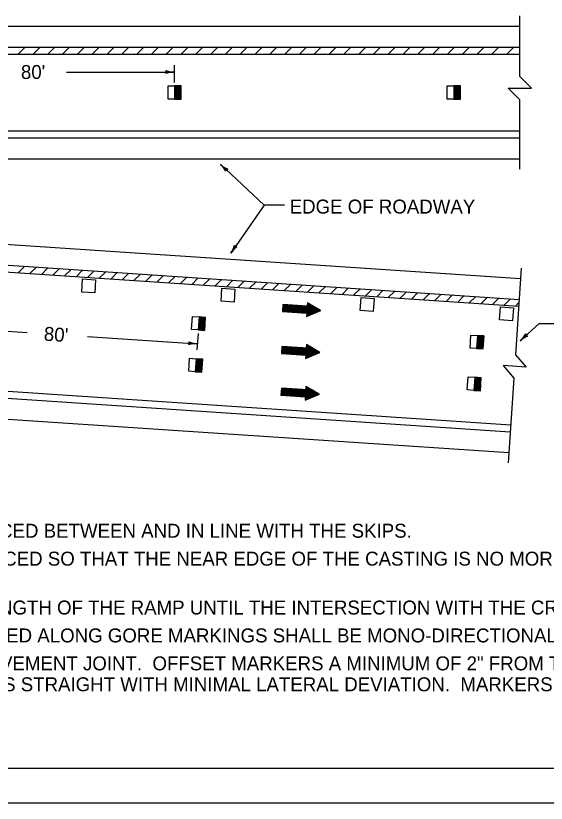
# Model space of a CAD drawing. Extents: x 1000 to 1036.3, y 1000 to 1022.
# Drawn here: x 1015.67 to 1023.28, y 1000 to 1011.28 of the extents above; entities that cross this region are included whole.
import ezdxf

# ---------------------------------------------------------------- set-up
doc = ezdxf.new("R2010")
doc.units = 0
doc.layers.add('Level 1', color=7, linetype='Continuous')
doc.layers.add('Level 10', color=7, linetype='Continuous')

msp = doc.modelspace()

# ---------------------------------------------------------------- linework, layer by layer
at = {"layer": 'Level 1'}
for p, q in [((1007.7, 1011.132), (1022.897, 1011.132)), ((1015.709, 1010.732), (1015.809, 1010.832)), ((1015.921, 1010.732), (1016.021, 1010.832)), ((1016.133, 1010.732), (1016.233, 1010.832)), ((1016.345, 1010.732), (1016.445, 1010.832)), ((1016.557, 1010.732), (1016.657, 1010.832)), ((1016.769, 1010.732), (1016.869, 1010.832)), ((1016.982, 1010.732), (1017.082, 1010.832)), ((1017.194, 1010.732), (1017.294, 1010.832)), ((1017.406, 1010.732), (1017.506, 1010.832)), ((1017.618, 1010.732), (1017.718, 1010.832)), ((1017.83, 1010.732), (1017.93, 1010.832)), ((1018.042, 1010.732), (1018.142, 1010.832)), ((1018.254, 1010.732), (1018.354, 1010.832)), ((1018.467, 1010.732), (1018.567, 1010.832)), ((1018.679, 1010.732), (1018.779, 1010.832)), ((1018.891, 1010.732), (1018.991, 1010.832)), ((1019.103, 1010.732), (1019.203, 1010.832)), ((1019.315, 1010.732), (1019.415, 1010.832)), ((1019.527, 1010.732), (1019.627, 1010.832)), ((1019.739, 1010.732), (1019.839, 1010.832)), ((1019.951, 1010.732), (1020.051, 1010.832)), ((1020.164, 1010.732), (1020.264, 1010.832)), ((1020.376, 1010.732), (1020.476, 1010.832)), ((1020.588, 1010.732), (1020.688, 1010.832)), ((1020.8, 1010.732), (1020.9, 1010.832)), ((1021.012, 1010.732), (1021.112, 1010.832)), ((1021.224, 1010.732), (1021.324, 1010.832)), ((1021.436, 1010.732), (1021.536, 1010.832)), ((1021.648, 1010.732), (1021.748, 1010.832)), ((1021.861, 1010.732), (1021.961, 1010.832)), ((1022.073, 1010.732), (1022.173, 1010.832)), ((1022.285, 1010.732), (1022.385, 1010.832)), ((1022.497, 1010.732), (1022.597, 1010.832)), ((1022.709, 1010.732), (1022.809, 1010.832)), ((1017.856, 1010.088), (1017.856, 1010.276)), ((1017.856, 1010.276), (1017.95, 1010.276)), ((1018.044, 1010.276), (1017.95, 1010.276)), ((1017.95, 1010.276), (1017.95, 1010.088)), ((1017.955, 1010.276), (1017.955, 1010.088)), ((1017.96, 1010.276), (1017.96, 1010.088)), ((1017.965, 1010.276), (1017.965, 1010.088)), ((1017.97, 1010.276), (1017.97, 1010.088)), ((1017.975, 1010.276), (1017.975, 1010.088)), ((1017.98, 1010.276), (1017.98, 1010.088)), ((1017.985, 1010.276), (1017.985, 1010.088)), ((1017.99, 1010.276), (1017.99, 1010.088)), ((1017.995, 1010.276), (1017.995, 1010.088)), ((1018, 1010.276), (1018, 1010.088)), ((1018.005, 1010.276), (1018.005, 1010.088)), ((1018.01, 1010.276), (1018.01, 1010.088)), ((1018.015, 1010.276), (1018.015, 1010.088)), ((1018.02, 1010.276), (1018.02, 1010.088)), ((1018.025, 1010.276), (1018.025, 1010.088)), ((1018.03, 1010.276), (1018.03, 1010.088)), ((1018.035, 1010.276), (1018.035, 1010.088)), ((1018.04, 1010.276), (1018.04, 1010.088)), ((1018.044, 1010.088), (1018.044, 1010.276)), ((1021.856, 1010.088), (1021.856, 1010.276)), ((1021.856, 1010.276), (1021.95, 1010.276)), ((1022.044, 1010.276), (1021.95, 1010.276)), ((1021.95, 1010.276), (1021.95, 1010.088)), ((1021.955, 1010.276), (1021.955, 1010.088)), ((1021.96, 1010.276), (1021.96, 1010.088)), ((1021.965, 1010.276), (1021.965, 1010.088)), ((1021.97, 1010.276), (1021.97, 1010.088)), ((1021.975, 1010.276), (1021.975, 1010.088)), ((1021.98, 1010.276), (1021.98, 1010.088)), ((1021.985, 1010.276), (1021.985, 1010.088)), ((1021.99, 1010.276), (1021.99, 1010.088)), ((1021.995, 1010.276), (1021.995, 1010.088)), ((1022, 1010.276), (1022, 1010.088)), ((1022.005, 1010.276), (1022.005, 1010.088)), ((1022.01, 1010.276), (1022.01, 1010.088)), ((1022.015, 1010.276), (1022.015, 1010.088)), ((1022.02, 1010.276), (1022.02, 1010.088)), ((1022.025, 1010.276), (1022.025, 1010.088)), ((1022.03, 1010.276), (1022.03, 1010.088)), ((1022.035, 1010.276), (1022.035, 1010.088)), ((1022.04, 1010.276), (1022.04, 1010.088)), ((1022.044, 1010.088), (1022.044, 1010.276)), ((1017.95, 1010.088), (1017.856, 1010.088)), ((1017.95, 1010.088), (1018.044, 1010.088)), ((1021.95, 1010.088), (1021.856, 1010.088)), ((1021.95, 1010.088), (1022.044, 1010.088)), ((1007.7, 1009.232), (1022.897, 1009.232)), ((1019.233, 1008.569), (1018.607, 1009.154)), ((1019.233, 1008.569), (1018.753, 1007.88)), ((1019.525, 1008.569), (1019.233, 1008.569)), ((1015.709, 1007.598), (1015.803, 1007.692)), ((1015.874, 1007.587), (1015.968, 1007.681)), ((1016.04, 1007.576), (1016.134, 1007.67)), ((1016.206, 1007.565), (1016.3, 1007.659)), ((1016.372, 1007.554), (1016.466, 1007.648)), ((1016.537, 1007.543), (1016.631, 1007.637)), ((1016.703, 1007.532), (1016.797, 1007.626)), ((1016.869, 1007.521), (1016.963, 1007.615)), ((1017.034, 1007.51), (1017.128, 1007.604)), ((1017.2, 1007.499), (1017.294, 1007.592)), ((1017.366, 1007.487), (1017.46, 1007.581)), ((1017.532, 1007.476), (1017.626, 1007.57)), ((1017.697, 1007.465), (1017.791, 1007.559)), ((1017.863, 1007.454), (1017.957, 1007.548)), ((1018.029, 1007.443), (1018.123, 1007.537)), ((1018.194, 1007.432), (1018.288, 1007.526)), ((1018.36, 1007.421), (1018.454, 1007.515)), ((1018.526, 1007.41), (1018.62, 1007.504)), ((1018.692, 1007.399), (1018.786, 1007.493)), ((1018.857, 1007.388), (1018.951, 1007.482)), ((1019.023, 1007.377), (1019.117, 1007.471)), ((1019.189, 1007.366), (1019.283, 1007.46)), ((1019.354, 1007.355), (1019.448, 1007.449)), ((1019.52, 1007.344), (1019.614, 1007.438)), ((1019.686, 1007.333), (1019.78, 1007.427)), ((1019.852, 1007.322), (1019.945, 1007.415)), ((1020.017, 1007.31), (1020.111, 1007.404)), ((1020.183, 1007.299), (1020.277, 1007.393)), ((1020.349, 1007.288), (1020.443, 1007.382)), ((1020.514, 1007.277), (1020.608, 1007.371)), ((1020.68, 1007.266), (1020.774, 1007.36)), ((1020.846, 1007.255), (1020.94, 1007.349)), ((1021.012, 1007.244), (1021.105, 1007.338)), ((1021.177, 1007.233), (1021.271, 1007.327)), ((1021.343, 1007.222), (1021.437, 1007.316)), ((1021.509, 1007.211), (1021.603, 1007.305)), ((1021.674, 1007.2), (1021.768, 1007.294)), ((1021.84, 1007.189), (1021.934, 1007.283)), ((1022.006, 1007.178), (1022.1, 1007.272)), ((1022.172, 1007.167), (1022.265, 1007.261)), ((1022.337, 1007.156), (1022.431, 1007.249)), ((1022.503, 1007.144), (1022.597, 1007.238)), ((1022.669, 1007.133), (1022.763, 1007.227)), ((1022.834, 1007.122), (1022.884, 1007.172)), ((1018.193, 1006.787), (1018.205, 1006.974)), ((1018.205, 1006.974), (1018.299, 1006.967)), ((1018.299, 1006.967), (1018.286, 1006.78)), ((1018.304, 1006.967), (1018.291, 1006.78)), ((1018.309, 1006.967), (1018.296, 1006.78)), ((1018.392, 1006.961), (1018.299, 1006.967)), ((1018.314, 1006.966), (1018.301, 1006.779)), ((1018.319, 1006.966), (1018.306, 1006.779)), ((1018.324, 1006.966), (1018.311, 1006.779)), ((1018.329, 1006.965), (1018.316, 1006.778)), ((1018.334, 1006.965), (1018.321, 1006.778)), ((1018.339, 1006.965), (1018.326, 1006.778)), ((1018.344, 1006.964), (1018.331, 1006.777)), ((1018.349, 1006.964), (1018.336, 1006.777)), ((1018.354, 1006.964), (1018.341, 1006.777)), ((1018.359, 1006.963), (1018.346, 1006.776)), ((1018.364, 1006.963), (1018.351, 1006.776)), ((1018.369, 1006.963), (1018.356, 1006.776)), ((1018.374, 1006.962), (1018.361, 1006.775)), ((1018.379, 1006.962), (1018.366, 1006.775)), ((1018.384, 1006.962), (1018.371, 1006.775)), ((1018.389, 1006.961), (1018.376, 1006.774)), ((1018.38, 1006.774), (1018.392, 1006.961)), ((1014.282, 1006.848), (1015.836, 1006.744)), ((1016.702, 1006.686), (1018.276, 1006.581)), ((1018.286, 1006.78), (1018.193, 1006.787)), ((1018.286, 1006.73), (1018.27, 1006.495)), ((1018.286, 1006.78), (1018.38, 1006.774)), ((1022.184, 1006.52), (1022.196, 1006.707)), ((1022.196, 1006.707), (1022.29, 1006.701)), ((1022.29, 1006.701), (1022.277, 1006.514)), ((1022.295, 1006.701), (1022.282, 1006.514)), ((1022.3, 1006.7), (1022.287, 1006.513)), ((1022.383, 1006.695), (1022.29, 1006.701)), ((1022.305, 1006.7), (1022.292, 1006.513)), ((1022.31, 1006.7), (1022.297, 1006.513)), ((1022.315, 1006.699), (1022.302, 1006.512)), ((1022.32, 1006.699), (1022.307, 1006.512)), ((1022.325, 1006.699), (1022.312, 1006.512)), ((1022.33, 1006.698), (1022.317, 1006.511)), ((1022.335, 1006.698), (1022.322, 1006.511)), ((1022.34, 1006.698), (1022.327, 1006.511)), ((1022.345, 1006.697), (1022.332, 1006.51)), ((1022.35, 1006.697), (1022.337, 1006.51)), ((1022.355, 1006.697), (1022.342, 1006.51)), ((1022.36, 1006.696), (1022.347, 1006.509)), ((1022.365, 1006.696), (1022.352, 1006.509)), ((1022.37, 1006.696), (1022.357, 1006.509)), ((1022.375, 1006.695), (1022.362, 1006.508)), ((1022.38, 1006.695), (1022.367, 1006.508)), ((1022.371, 1006.508), (1022.383, 1006.695)), ((1022.277, 1006.514), (1022.184, 1006.52)), ((1022.277, 1006.514), (1022.371, 1006.508)), ((1018.153, 1006.188), (1018.165, 1006.375)), ((1018.165, 1006.375), (1018.259, 1006.369)), ((1018.259, 1006.369), (1018.246, 1006.182)), ((1018.264, 1006.368), (1018.251, 1006.181)), ((1018.269, 1006.368), (1018.256, 1006.181)), ((1018.352, 1006.362), (1018.259, 1006.369)), ((1018.274, 1006.368), (1018.261, 1006.181)), ((1018.279, 1006.367), (1018.266, 1006.18)), ((1018.284, 1006.367), (1018.271, 1006.18)), ((1018.289, 1006.367), (1018.276, 1006.18)), ((1018.294, 1006.366), (1018.281, 1006.179)), ((1018.299, 1006.366), (1018.286, 1006.179)), ((1018.304, 1006.366), (1018.291, 1006.179)), ((1018.309, 1006.365), (1018.296, 1006.178)), ((1018.314, 1006.365), (1018.301, 1006.178)), ((1018.319, 1006.365), (1018.306, 1006.178)), ((1018.324, 1006.364), (1018.311, 1006.177)), ((1018.329, 1006.364), (1018.316, 1006.177)), ((1018.334, 1006.364), (1018.321, 1006.177)), ((1018.339, 1006.363), (1018.326, 1006.176)), ((1018.344, 1006.363), (1018.331, 1006.176)), ((1018.349, 1006.363), (1018.336, 1006.176)), ((1018.34, 1006.175), (1018.352, 1006.362)), ((1018.246, 1006.182), (1018.153, 1006.188)), ((1018.246, 1006.182), (1018.34, 1006.175)), ((1022.144, 1005.921), (1022.156, 1006.108)), ((1022.156, 1006.108), (1022.25, 1006.102)), ((1022.25, 1006.102), (1022.237, 1005.915)), ((1022.255, 1006.102), (1022.242, 1005.915)), ((1022.26, 1006.102), (1022.247, 1005.914)), ((1022.343, 1006.096), (1022.25, 1006.102)), ((1022.265, 1006.101), (1022.252, 1005.914)), ((1022.27, 1006.101), (1022.257, 1005.914)), ((1022.275, 1006.101), (1022.262, 1005.913)), ((1022.28, 1006.1), (1022.267, 1005.913)), ((1022.285, 1006.1), (1022.272, 1005.913)), ((1022.29, 1006.1), (1022.277, 1005.912)), ((1022.295, 1006.099), (1022.282, 1005.912)), ((1022.3, 1006.099), (1022.287, 1005.912)), ((1022.305, 1006.099), (1022.292, 1005.911)), ((1022.31, 1006.098), (1022.297, 1005.911)), ((1022.315, 1006.098), (1022.302, 1005.911)), ((1022.32, 1006.098), (1022.307, 1005.91)), ((1022.325, 1006.097), (1022.312, 1005.91)), ((1022.33, 1006.097), (1022.317, 1005.91)), ((1022.335, 1006.097), (1022.322, 1005.909)), ((1022.34, 1006.096), (1022.327, 1005.909)), ((1022.331, 1005.909), (1022.343, 1006.096)), ((1022.237, 1005.915), (1022.144, 1005.921)), ((1022.237, 1005.915), (1022.331, 1005.909))]:
    msp.add_line(p, q, dxfattribs=at)
for points in [[(1022.897, 1009.082), (1022.897, 1010.077), (1022.73, 1010.244), (1023.063, 1010.244), (1022.897, 1010.411), (1022.897, 1011.282)], [(1007.7, 1010.832), (1022.897, 1010.832)], [(1007.7, 1010.732), (1022.897, 1010.732)], [(1017.95, 1010.326), (1017.95, 1010.576)], [(1016.398, 1010.476), (1017.95, 1010.476)], [(1007.7, 1009.632), (1022.897, 1009.632)], [(1007.7, 1009.532), (1022.897, 1009.532)], [(1007.651, 1007.935), (1008.131, 1007.903), (1013.08, 1008.174), (1022.907, 1007.518)], [(1007.632, 1007.636), (1008.111, 1007.604), (1013.08, 1007.874), (1022.887, 1007.219)], [(1007.625, 1007.536), (1008.111, 1007.504), (1013.08, 1007.774), (1022.88, 1007.119)], [(1022.916, 1007.664), (1022.834, 1006.424), (1022.989, 1006.247), (1022.656, 1006.269), (1022.811, 1006.092), (1022.731, 1004.878)], [(1019.95, 1007.114), (1019.501, 1007.144)], [(1019.955, 1007.111), (1019.501, 1007.141)], [(1019.892, 1007.148), (1019.852, 1007.15)], [(1019.902, 1007.142), (1019.852, 1007.145)], [(1019.912, 1007.136), (1019.852, 1007.14)], [(1019.863, 1007.165), (1019.853, 1007.165)], [(1019.873, 1007.159), (1019.853, 1007.16)], [(1019.883, 1007.153), (1019.853, 1007.155)], [(1019.854, 1007.17), (1019.854, 1007.17)], [(1007.592, 1007.038), (1008.083, 1007.005), (1012.984, 1006.076), (1022.767, 1005.422)], [(1019.948, 1007.016), (1019.494, 1007.046)], [(1019.979, 1007.029), (1019.495, 1007.061)], [(1019.969, 1007.025), (1019.495, 1007.056)], [(1019.958, 1007.02), (1019.495, 1007.051)], [(1020.01, 1007.042), (1019.496, 1007.076)], [(1019.999, 1007.038), (1019.496, 1007.071)], [(1019.989, 1007.033), (1019.496, 1007.066)], [(1020.04, 1007.055), (1019.497, 1007.091)], [(1020.03, 1007.051), (1019.497, 1007.086)], [(1020.02, 1007.046), (1019.497, 1007.081)], [(1020.023, 1007.071), (1019.498, 1007.106)], [(1020.033, 1007.066), (1019.498, 1007.101)], [(1020.033, 1007.066), (1019.498, 1007.101)], [(1020.042, 1007.06), (1019.498, 1007.096)], [(1019.994, 1007.088), (1019.499, 1007.121)], [(1020.004, 1007.082), (1019.499, 1007.116)], [(1020.013, 1007.077), (1019.499, 1007.111)], [(1019.965, 1007.105), (1019.5, 1007.136)], [(1019.975, 1007.099), (1019.5, 1007.131)], [(1019.984, 1007.094), (1019.5, 1007.126)], [(1019.921, 1007.131), (1019.851, 1007.135)], [(1019.931, 1007.125), (1019.851, 1007.13)], [(1019.941, 1007.119), (1019.851, 1007.125)], [(1007.585, 1006.938), (1008.071, 1006.905), (1012.971, 1005.976), (1022.76, 1005.323)], [(1019.845, 1006.973), (1019.84, 1006.973)], [(1019.876, 1006.986), (1019.841, 1006.988)], [(1019.866, 1006.981), (1019.841, 1006.983)], [(1019.855, 1006.977), (1019.841, 1006.978)], [(1019.907, 1006.999), (1019.842, 1007.003)], [(1019.897, 1006.994), (1019.842, 1006.998)], [(1019.886, 1006.99), (1019.842, 1006.993)], [(1019.938, 1007.012), (1019.843, 1007.018)], [(1019.927, 1007.007), (1019.843, 1007.013)], [(1019.927, 1007.007), (1019.843, 1007.013)], [(1019.917, 1007.003), (1019.843, 1007.008)], [(1022.903, 1006.623), (1023.172, 1006.874), (1023.48, 1006.874)], [(1007.565, 1006.64), (1008.051, 1006.608), (1012.971, 1005.676), (1022.74, 1005.024)], [(1019.984, 1006.437), (1019.481, 1006.471)], [(1019.974, 1006.433), (1019.481, 1006.466)], [(1019.964, 1006.429), (1019.481, 1006.461)], [(1020.015, 1006.45), (1019.482, 1006.486)], [(1020.005, 1006.446), (1019.482, 1006.481)], [(1019.995, 1006.442), (1019.482, 1006.476)], [(1020.018, 1006.465), (1019.483, 1006.501)], [(1020.018, 1006.465), (1019.483, 1006.501)], [(1020.028, 1006.459), (1019.483, 1006.496)], [(1020.025, 1006.455), (1019.483, 1006.491)], [(1019.989, 1006.482), (1019.484, 1006.516)], [(1019.999, 1006.476), (1019.484, 1006.511)], [(1020.008, 1006.471), (1019.484, 1006.506)], [(1019.96, 1006.499), (1019.485, 1006.531)], [(1019.969, 1006.493), (1019.485, 1006.526)], [(1019.979, 1006.488), (1019.485, 1006.521)], [(1019.936, 1006.513), (1019.486, 1006.543)], [(1019.94, 1006.51), (1019.486, 1006.541)], [(1019.95, 1006.505), (1019.486, 1006.536)], [(1019.907, 1006.53), (1019.836, 1006.535)], [(1019.916, 1006.525), (1019.836, 1006.53)], [(1019.926, 1006.519), (1019.836, 1006.525)], [(1019.877, 1006.547), (1019.837, 1006.55)], [(1019.887, 1006.541), (1019.837, 1006.545)], [(1019.897, 1006.536), (1019.837, 1006.54)], [(1019.848, 1006.564), (1019.838, 1006.565)], [(1019.858, 1006.558), (1019.838, 1006.56)], [(1019.868, 1006.553), (1019.838, 1006.555)], [(1019.839, 1006.57), (1019.839, 1006.57)], [(1019.954, 1006.424), (1019.48, 1006.456)], [(1019.943, 1006.42), (1019.48, 1006.451)], [(1019.933, 1006.416), (1019.48, 1006.446)], [(1019.83, 1006.372), (1019.825, 1006.373)], [(1019.861, 1006.385), (1019.826, 1006.388)], [(1019.851, 1006.381), (1019.826, 1006.383)], [(1019.841, 1006.377), (1019.826, 1006.378)], [(1019.892, 1006.398), (1019.827, 1006.403)], [(1019.882, 1006.394), (1019.827, 1006.398)], [(1019.871, 1006.39), (1019.827, 1006.393)], [(1019.923, 1006.411), (1019.828, 1006.418)], [(1019.912, 1006.407), (1019.828, 1006.413)], [(1019.912, 1006.407), (1019.828, 1006.413)], [(1019.902, 1006.403), (1019.828, 1006.408)], [(1020.021, 1005.862), (1019.476, 1005.898)], [(1019.992, 1005.879), (1019.477, 1005.913)], [(1020.002, 1005.873), (1019.477, 1005.908)], [(1020.011, 1005.867), (1019.477, 1005.903)], [(1020.011, 1005.867), (1019.477, 1005.903)], [(1019.963, 1005.896), (1019.478, 1005.928)], [(1019.972, 1005.89), (1019.478, 1005.923)], [(1019.982, 1005.884), (1019.478, 1005.918)], [(1019.929, 1005.916), (1019.479, 1005.945)], [(1019.934, 1005.913), (1019.479, 1005.943)], [(1019.943, 1005.907), (1019.479, 1005.938)], [(1019.953, 1005.901), (1019.479, 1005.933)], [(1019.91, 1005.927), (1019.829, 1005.932)], [(1019.919, 1005.921), (1019.829, 1005.927)], [(1019.88, 1005.944), (1019.83, 1005.947)], [(1019.89, 1005.938), (1019.83, 1005.942)], [(1019.9, 1005.932), (1019.83, 1005.937)], [(1019.851, 1005.961), (1019.831, 1005.962)], [(1019.861, 1005.955), (1019.831, 1005.957)], [(1019.871, 1005.949), (1019.831, 1005.952)], [(1019.832, 1005.972), (1019.832, 1005.972)], [(1019.842, 1005.966), (1019.832, 1005.967)], [(1019.937, 1005.822), (1019.473, 1005.853)], [(1019.926, 1005.818), (1019.473, 1005.848)], [(1019.967, 1005.835), (1019.474, 1005.868)], [(1019.957, 1005.831), (1019.474, 1005.863)], [(1019.947, 1005.827), (1019.474, 1005.858)], [(1019.998, 1005.848), (1019.475, 1005.883)], [(1019.988, 1005.844), (1019.475, 1005.878)], [(1019.978, 1005.84), (1019.475, 1005.873)], [(1020.019, 1005.857), (1019.476, 1005.893)], [(1020.009, 1005.853), (1019.476, 1005.888)], [(1019.844, 1005.783), (1019.819, 1005.785)], [(1019.875, 1005.796), (1019.82, 1005.8)], [(1019.865, 1005.792), (1019.82, 1005.795)], [(1019.854, 1005.788), (1019.82, 1005.79)], [(1019.906, 1005.809), (1019.821, 1005.815)], [(1019.906, 1005.809), (1019.821, 1005.815)], [(1019.896, 1005.805), (1019.821, 1005.81)], [(1019.885, 1005.801), (1019.821, 1005.805)], [(1019.916, 1005.814), (1019.822, 1005.82)], [(1019.834, 1005.779), (1019.819, 1005.78)], [(1019.824, 1005.775), (1019.819, 1005.775)]]:
    msp.add_lwpolyline(points, dxfattribs=at)
for points in [[(1016.631, 1007.511), (1016.818, 1007.499), (1016.806, 1007.312), (1016.619, 1007.324)], [(1018.627, 1007.378), (1018.814, 1007.366), (1018.802, 1007.179), (1018.615, 1007.191)], [(1020.046, 1007.058), (1019.854, 1007.17), (1019.85, 1007.12), (1019.501, 1007.144), (1019.494, 1007.044), (1019.844, 1007.021), (1019.84, 1006.971)], [(1020.623, 1007.245), (1020.81, 1007.233), (1020.797, 1007.045), (1020.61, 1007.058)], [(1022.618, 1007.112), (1022.805, 1007.099), (1022.793, 1006.912), (1022.606, 1006.925)], [(1020.032, 1006.457), (1019.839, 1006.57), (1019.835, 1006.52), (1019.486, 1006.543), (1019.479, 1006.443), (1019.829, 1006.42), (1019.825, 1006.37)], [(1020.025, 1005.859), (1019.832, 1005.972), (1019.829, 1005.922), (1019.479, 1005.946), (1019.473, 1005.846), (1019.822, 1005.822), (1019.819, 1005.773)]]:
    msp.add_lwpolyline(points, close=True, dxfattribs=at)
for centre, radius, start, end in [((1017.801, 1010.476), 0.0312, 318.7746, 40.8913), ((1017.95, 1010.866), 0.391, 251.3472, 269.9939), ((1017.95, 1010.085), 0.391, 90, 108.6688), ((1017.95, 1010.085), 0.391, 89.9878, 90), ((1018.874, 1009.439), 0.391, 226.9513, 245.6201), ((1018.34, 1008.868), 0.391, 28.2985, 46.9452), ((1018.874, 1009.439), 0.391, 226.9391, 226.9513), ((1018.716, 1009.052), 0.0312, 95.7259, 177.8426), ((1018.433, 1008.103), 0.391, 325.1477, 343.8165), ((1019.074, 1007.657), 0.391, 126.4949, 145.1416), ((1018.838, 1008.002), 0.0312, 193.9223, 276.039), ((1018.433, 1008.103), 0.391, 325.1355, 325.1477), ((1022.637, 1006.909), 0.391, 312.9061, 331.5749), ((1023.169, 1006.337), 0.391, 114.2532, 132.9), ((1023.012, 1006.724), 0.0312, 181.6807, 263.7974), ((1018.128, 1006.591), 0.0312, 314.9557, 37.0724), ((1018.25, 1006.191), 0.391, 86.1811, 104.8499), ((1018.302, 1006.971), 0.391, 247.5283, 266.175), ((1018.25, 1006.191), 0.391, 86.1689, 86.1811), ((1022.637, 1006.909), 0.391, 312.8939, 312.9061)]:
    msp.add_arc(centre, radius, start, end, dxfattribs=at)
at = {"layer": 'Level 10'}
for p, q in [((1035.5, 1000.5), (1007, 1000.5)), ((1036, 1000), (1000, 1000))]:
    msp.add_line(p, q, dxfattribs=at)

# ---------------------------------------------------------------- texts
at = {"layer": 'Level 1'}
for s, p in [("80'", (1015.747, 1010.376)), ('EDGE OF ROADWAY', (1019.598, 1008.448)), ('MARKERS INSTALLED ALONG LANE LINES SHALL BE PLACED BETWEEN AND IN LINE WITH THE SKIPS.', (1008.017, 1003.804)), ('MARKERS INSTALLED ALONG EDGE LINES SHALL BE PLACED SO THAT THE NEAR EDGE OF THE CASTING IS NO MORE THAN 1" FROM THE ', (1008.017, 1003.404)), ('MARKERS SHALL BE CONTINUED ALONG THE ENTIRE LENGTH OF THE RAMP UNTIL THE INTERSECTION WITH THE CROSS-STREET.', (1008.017, 1002.704)), ('ON TWO-LANE, TWO-WAY HIGHWAYS, MARKERS INSTALLED ALONG GORE MARKINGS SHALL BE MONO-DIRECTIONAL (WHITE).', (1008.017, 1002.304)), ('MARKERS SHALL NOT BE INSTALLED ON TOP OF THE PAVEMENT JOINT.  OFFSET MARKERS A MINIMUM OF 2" FROM THE PAVEMENT', (1008.017, 1001.904)), ('JOINT.  ENSURE THAT THE FINISHED LINE OF MARKERS IS STRAIGHT WITH MINIMAL LATERAL DEVIATION.  MARKERS MAY BE ELIMINATED', (1008.017, 1001.604))]:
    msp.add_text(s, height=0.2, dxfattribs=at).set_placement(p)
msp.add_text("80'", height=0.2, rotation=356.1804, dxfattribs=at).set_placement((1016.07, 1006.628))

doc.saveas('drawing.dxf')
